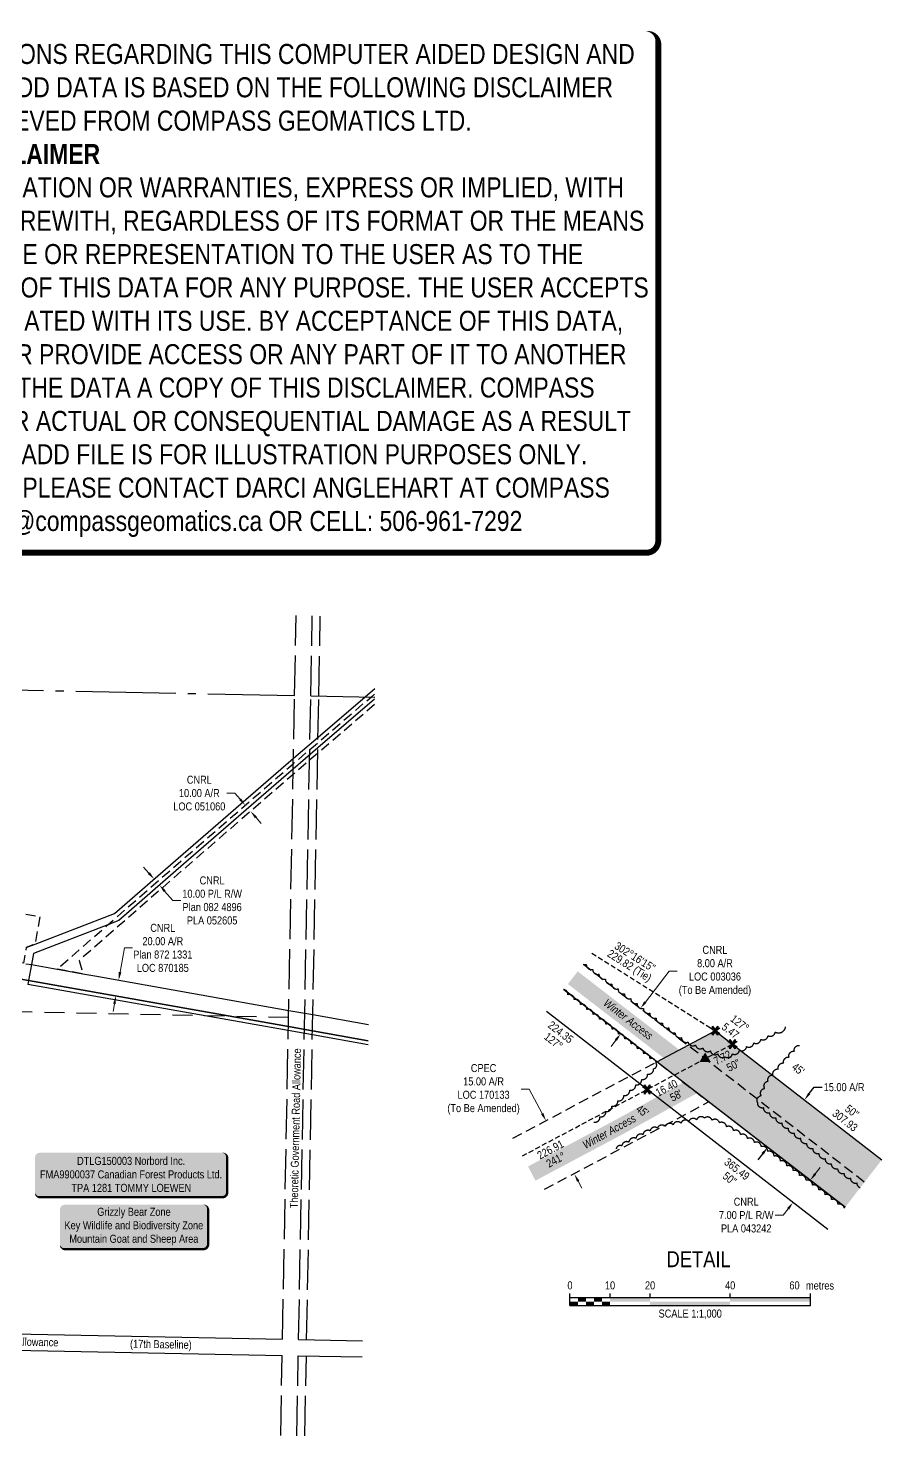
# Model space of a CAD drawing. Extents: x 412546 to 414954, y 6049740 to 6051498.
# Drawn here: x 413889 to 414954, y 6049740 to 6051498 of the extents above; entities that cross this region are included whole.
import ezdxf
from ezdxf.enums import TextEntityAlignment as Align

# ---------------------------------------------------------------- set-up
doc = ezdxf.new("R2010")
doc.units = 0
doc.header["$LTSCALE"] = 5
doc.header["$PDSIZE"] = 50
for name, pattern in [('0', [1, 1, 0]), ('foc-ACCESSROAD', [3.75, 2.5, -1.25]), ('foc-LSD', [8, 5, -3]), ('foc-QUARTERLINE', [33, 25, -3, 2, -3]), ('foc-TIELINE', [1.875, 1.25, -0.625]), ('foc-TRAV', [1.875, 1.25, -0.625]), ('foc-UNSURVEYED', [12.5, 10, -2.5])]:
    doc.linetypes.add(name, pattern=pattern)
doc.layers.get('Defpoints').update_dxf_attribs({"color": 9})
for name, color, linetype in [('AS-ROADS', 254, 'Continuous'), ('AS-WILDLIFE-BLOCK', 131, 'Continuous'), ('C-AR', 13, 'foc-ACCESSROAD'), ('DETAIL-T', 7, 'Continuous'), ('F-AR', 190, 'foc-ACCESSROAD'), ('F-RW', 190, 'Continuous'), ('F-WS', 190, 'foc-ACCESSROAD'), ('L-BD', 7, 'Continuous'), ('L-BD1', 253, 'Continuous'), ('L-MON', 1, 'Continuous'), ('L-QSEC', 8, 'foc-QUARTERLINE'), ('L-ROAD-T', 7, 'Continuous'), ('L-SEC', 7, 'Continuous'), ('L-SECTION-LSD', 7, 'foc-LSD'), ('L-TIE', 7, 'foc-TIELINE'), ('L-USEC', 7, 'foc-UNSURVEYED'), ('P-PROPOSED', 10, 'Continuous'), ('P-PROPOSED-H', 21, 'Continuous'), ('P-TRAV', 4, 'foc-TRAV'), ('P-TXT', 4, 'Continuous'), ('T-BUSH', 110, '0')]:
    doc.layers.add(name, color=color, linetype=linetype)
for name, color, linetype, lineweight in [('C-AR-T', 13, 'Continuous', 9), ('F-AR-T', 190, 'Continuous', 9), ('F-RW-T', 190, 'Continuous', 9), ('T-TEXT', 48, 'Continuous', 18)]:
    doc.layers.add(name, color=color, linetype=linetype, lineweight=lineweight)
doc.layers.add('DISCLAIMER', color=7, linetype='Continuous', plot=False)
doc.styles.add('80', font='ARIALN.TTF', dxfattribs={"height": 10})
doc.styles.add('80CG', font='ARIALN.TTF', dxfattribs={"height": 10})
doc.styles.add('80L', font='ARIALN.TTF', dxfattribs={"height": 10})
doc.dimstyles.new('Compass 5 000', dxfattribs={"dimscale": 5, "dimtxt": 9, "dimasz": 2, "dimexe": 0.2, "dimexo": 0.0625, "dimgap": 0.5, "dimtad": 0, "dimtih": 1, "dimtoh": 1, "dimzin": 0, "dimdsep": 46, "dimtxsty": '80CG', "dimcen": 0.1, "dimse1": 1, "dimse2": 1, "dimclrd": 256, "dimclrt": 256, "dimaunit": 1, "dimadec": 4, "dimazin": 0, "dimtfac": 0.06, "dimtofl": 0, "dimtmove": 0, "dimatfit": 1, "dimfxl": 0.2, "dimtolj": 1, "dimtzin": 0, "dimlwd": -1, "dimarcsym": 0})

# ---------------------------------------------------------------- blocks, each defined once
blk = doc.blocks.new('*D48')
at = {"layer": 'Defpoints', "color": 0, "transparency": 16777216}
for p in [(414854, 6050067.5), (414832.5, 6050039.9), (414843.5, 6050031.3)]:
    blk.add_point(p, dxfattribs=at)
at = {"layer": 'F-AR-T', "transparency": 16777216}
for p, q in [((414871.1, 6050066.9), (414877.2, 6050074.8)), ((414831.3, 6050015.5), (414821.3, 6050015.5)), ((414837.4, 6050023.4), (414831.3, 6050015.5))]:
    blk.add_line(p, q, dxfattribs=at)
for points in [[(414869.8, 6050067.9), (414872.4, 6050065.9), (414865, 6050059)], [(414836.1, 6050024.5), (414838.7, 6050022.4), (414843.5, 6050031.3)]]:
    blk.add_solid(points, dxfattribs=at)
at = {"layer": 'F-AR-T', "transparency": 16777216, "insert": (414785, 6050015.5), "char_height": 10, "attachment_point": 5, "style": '80CG'}
blk.add_mtext('\\A1;CNRL\\P7.00 P/L R/W\\PPLA 043242', dxfattribs=at)
blk = doc.blocks.new('*D47')
at = {"layer": 'Defpoints', "color": 0, "transparency": 16777216}
for p in [(414857.7, 6050159.5), (414881.9, 6050140.7), (414836, 6050081.5)]:
    blk.add_point(p, dxfattribs=at)
at = {"layer": 'P-TXT', "transparency": 16777216}
for p, q in [((414863.8, 6050167.4), (414869.9, 6050175.3)), ((414869.9, 6050175.3), (414879.9, 6050175.3)), ((414805.6, 6050092.3), (414799.5, 6050084.4))]:
    blk.add_line(p, q, dxfattribs=at)
for points in [[(414862.5, 6050168.4), (414865.1, 6050166.4), (414857.7, 6050159.5)], [(414804.3, 6050093.3), (414807, 6050091.3), (414811.8, 6050100.2)]]:
    blk.add_solid(points, dxfattribs=at)
at = {"layer": 'P-TXT', "transparency": 16777216, "insert": (414907.2, 6050175.3), "char_height": 10, "attachment_point": 5, "style": '80CG'}
blk.add_mtext('\\A1;15.00 A/R', dxfattribs=at)
blk = doc.blocks.new('STRIA')
blk.add_hatch(color=255).paths.add_polyline_path([(-0.04, 1.52), (-1.47, -0.87), (1.39, -0.87)])
blk = doc.blocks.new('STRIAA')
blk.add_blockref('STRIA', (0, 0))
blk = doc.blocks.new('STRIB')
at = {"color": 1}
blk.add_solid([(-1.12, -0.67), (-0.04, 1.13), (1.04, -0.67)], dxfattribs=at)
blk = doc.blocks.new('STRIBB')
blk.add_blockref('STRIB', (0, 0))
blk = doc.blocks.new('STRICC')
for name in ['STRIAA', 'STRIBB']:
    blk.add_blockref(name, (0, 0))
blk = doc.blocks.new('fdspike')
blk.add_blockref('STRICC', (0, 0))
blk = doc.blocks.new('TEMP')
h = blk.add_hatch(color=255)
h.dxf.hatch_style = 1
h.paths.add_polyline_path([(0, 0.25), (-0.67, 1.15), (-0.67, 0.67), (-1.15, 0.67), (-0.25, 0), (-1.15, -0.67), (-0.67, -0.67), (-0.67, -1.15), (0, -0.25), (0.67, -1.15), (0.67, -0.67), (1.15, -0.67), (0.25, 0), (1.15, 0.67), (0.67, 0.67), (0.67, 1.15)])
h.paths.add_polyline_path([(0.57, 0.85), (0.57, 0.57), (0.85, 0.57), (0.08, 0), (0.85, -0.57), (0.57, -0.57), (0.57, -0.85), (0, -0.08), (-0.57, -0.85), (-0.57, -0.57), (-0.85, -0.57), (-0.08, 0), (-0.85, 0.57), (-0.57, 0.57), (-0.57, 0.85), (0, 0.08)], flags=16)
h = blk.add_hatch(color=1)
h.dxf.hatch_style = 1
h.paths.add_polyline_path([(0, 0.08), (-0.57, 0.85), (-0.57, 0.57), (-0.85, 0.57), (-0.08, 0), (-0.85, -0.57), (-0.57, -0.57), (-0.57, -0.85), (0, -0.08), (0.57, -0.85), (0.57, -0.57), (0.85, -0.57), (0.08, 0), (0.85, 0.57), (0.57, 0.57), (0.57, 0.85)])
at = {"color": 1}
for p, q in [((-0.08, 0), (0.08, 0)), ((0, 0.08), (0, -0.08))]:
    blk.add_line(p, q, dxfattribs=at)
at = {"color": 255, "flags": 128}
blk.add_lwpolyline([(-0.25, 0), (-1.15, 0.67), (-0.67, 0.67), (-0.67, 1.15), (0, 0.25), (0.67, 1.15), (0.67, 0.67), (1.15, 0.67), (0.25, 0), (1.15, -0.67), (0.67, -0.67), (0.67, -1.15), (0, -0.25), (-0.67, -1.15), (-0.67, -0.67), (-1.15, -0.67)], close=True, dxfattribs=at)
at = {"color": 1, "flags": 128}
blk.add_lwpolyline([(-0.08, 0), (-0.85, 0.57), (-0.57, 0.57), (-0.57, 0.85), (0, 0.08), (0.57, 0.85), (0.57, 0.57), (0.85, 0.57), (0.08, 0), (0.85, -0.57), (0.57, -0.57), (0.57, -0.85), (0, -0.08), (-0.57, -0.85), (-0.57, -0.57), (-0.85, -0.57)], close=True, dxfattribs=at)
blk = doc.blocks.new('*D46')
at = {"layer": 'C-AR-T', "transparency": 16777216}
for p, q in [((414514.1, 6050172.7), (414504.1, 6050172.7)), ((414530.3, 6050142.3), (414514.1, 6050172.7)), ((414575.2, 6050057.9), (414579.9, 6050049))]:
    blk.add_line(p, q, dxfattribs=at)
for points in [[(414531.7, 6050143.1), (414528.8, 6050141.5), (414535, 6050133.5)], [(414576.7, 6050058.6), (414573.7, 6050057.1), (414570.5, 6050066.7)]]:
    blk.add_solid(points, dxfattribs=at)
at = {"layer": 'Defpoints', "color": 0, "transparency": 16777216}
for p in [(414517, 6050124), (414570.5, 6050066.7), (414552.6, 6050057.1)]:
    blk.add_point(p, dxfattribs=at)
at = {"layer": 'C-AR-T', "transparency": 16777216, "insert": (414457.1, 6050172.7), "char_height": 10, "attachment_point": 5, "style": '80CG'}
blk.add_mtext('\\A1;CPEC\\P15.00 A/R\\PLOC 170133\\P(To Be Amended)', dxfattribs=at)
blk = doc.blocks.new('*D49')
at = {"layer": 'Defpoints', "color": 0, "transparency": 16777216}
for p in [(414635.3, 6050287.5), (414653, 6050273.8), (414610.7, 6050255.8)]:
    blk.add_point(p, dxfattribs=at)
at = {"layer": 'F-AR-T', "transparency": 16777216}
for p, q in [((414659.1, 6050281.7), (414689, 6050320.4)), ((414689, 6050320.4), (414699, 6050320.4)), ((414622.3, 6050234.2), (414616.2, 6050226.3))]:
    blk.add_line(p, q, dxfattribs=at)
for points in [[(414657.8, 6050282.7), (414660.4, 6050280.7), (414653, 6050273.8)], [(414621, 6050235.2), (414623.6, 6050233.2), (414628.4, 6050242.1)]]:
    blk.add_solid(points, dxfattribs=at)
at = {"layer": 'F-AR-T', "transparency": 16777216, "insert": (414746, 6050320.4), "char_height": 10, "attachment_point": 5, "style": '80CG'}
blk.add_mtext('\\A1;CNRL\\P8.00 A/R\\PLOC 003036\\P(To Be Amended)', dxfattribs=at)
blk = doc.blocks.new('*D56')
at = {"layer": 'Defpoints', "color": 0, "transparency": 16777216}
for p in [(414166.2, 6050520), (414081.3, 6050459.7), (414087.8, 6050452.1)]:
    blk.add_point(p, dxfattribs=at)
at = {"layer": 'F-AR-T', "transparency": 16777216}
for p, q in [((414146.5, 6050542.7), (414136.5, 6050542.7)), ((414153.1, 6050535.2), (414146.5, 6050542.7)), ((414172.7, 6050512.5), (414179.3, 6050504.9))]:
    blk.add_line(p, q, dxfattribs=at)
for points in [[(414154.3, 6050536.2), (414151.8, 6050534.1), (414159.6, 6050527.6)], [(414174, 6050513.6), (414171.5, 6050511.4), (414166.2, 6050520)]]:
    blk.add_solid(points, dxfattribs=at)
at = {"layer": 'F-AR-T', "transparency": 16777216, "insert": (414102.2, 6050542.7), "char_height": 10, "attachment_point": 5, "style": '80CG'}
blk.add_mtext('\\A1;CNRL\\P10.00 A/R\\PLOC 051060', dxfattribs=at)
blk = doc.blocks.new('*D57')
at = {"layer": 'Defpoints', "color": 0, "transparency": 16777216}
for p in [(414001.5, 6050309), (414032.4, 6050303.5), (414028.9, 6050283.9)]:
    blk.add_point(p, dxfattribs=at)
at = {"layer": 'F-AR-T', "transparency": 16777216}
for p, q in [((414003.2, 6050318.9), (414008.6, 6050349.3)), ((414008.6, 6050349.3), (414018.6, 6050349.3)), ((413996.2, 6050279.5), (413994.5, 6050269.7))]:
    blk.add_line(p, q, dxfattribs=at)
for points in [[(414001.6, 6050319.2), (414004.9, 6050318.6), (414001.5, 6050309)], [(413994.6, 6050279.8), (413997.9, 6050279.2), (413998, 6050289.4)]]:
    blk.add_solid(points, dxfattribs=at)
at = {"layer": 'F-AR-T', "transparency": 16777216, "insert": (414056.6, 6050349.3), "char_height": 10, "attachment_point": 5, "style": '80CG'}
blk.add_mtext('\\A1;CNRL\\P20.00 A/R\\PPlan 872 1331\\PLOC 870185', dxfattribs=at)
blk = doc.blocks.new('*U38')
h = blk.add_hatch(color=255)
edge = h.paths.add_edge_path()
edge.add_line((-114, -28.5), (114, -28.5))
edge.add_arc((114, -22.5), 6, 270, 360)
edge.add_line((120, -22.5), (120, 21))
edge.add_arc((114, 21), 6, 0, 90)
edge.add_line((114, 27), (-114, 27))
edge.add_arc((-114, 21), 6, 90, 180)
edge.add_line((-120, 21), (-120, -22.5))
edge.add_arc((-114, -22.5), 6, 180, 270)
at = {"color": 44, "flags": 128}
blk.add_lwpolyline([(-114, -28.5, 3, 3, 0), (114, -28.5, 3, 3, 0.414214), (120, -22.5, 3, 3, 0), (120, 21, 3, 0, 0.414214), (114, 27, 0, 0, 0), (-114, 27, 0, 0, 0.414214), (-120, 21, 0, 0, 0), (-120, -22.5, 0, 3, 0.414214)], format="xyseb", close=True, dxfattribs=at)
at = {"color": 44, "style": '80'}
blk.add_attdef('ENTER_TEXT_001', (-36, -5), '', height=10, dxfattribs=at)
blk = doc.blocks.new('*D58')
at = {"layer": 'Defpoints', "color": 0, "transparency": 16777216}
for p in [(414035.5, 6050426.4), (414042.1, 6050418.8), (414052.4, 6050427.8)]:
    blk.add_point(p, dxfattribs=at)
at = {"layer": 'F-RW-T', "transparency": 16777216}
for p, q in [((414039.2, 6050442.8), (414032.6, 6050450.4)), ((414058.9, 6050420.3), (414069.1, 6050408.6)), ((414069.1, 6050408.6), (414079.1, 6050408.6))]:
    blk.add_line(p, q, dxfattribs=at)
for points in [[(414040.5, 6050443.9), (414037.9, 6050441.7), (414045.8, 6050435.3)], [(414060.2, 6050421.3), (414057.7, 6050419.2), (414052.4, 6050427.8)]]:
    blk.add_solid(points, dxfattribs=at)
at = {"layer": 'F-RW-T', "transparency": 16777216, "insert": (414118.2, 6050408.6), "char_height": 10, "attachment_point": 5, "style": '80CG'}
blk.add_mtext('\\A1;CNRL\\P10.00 P/L R/W\\PPlan 082 4896\\PPLA 052605', dxfattribs=at)
blk = doc.blocks.new('*U61')
h = blk.add_hatch(color=255)
edge = h.paths.add_edge_path()
edge.add_line((-86.5, -28.5), (86.5, -28.5))
edge.add_arc((86.5, -22.5), 6, 270, 360)
edge.add_line((92.5, -22.5), (92.5, 21))
edge.add_arc((86.5, 21), 6, 0, 90)
edge.add_line((86.5, 27), (-86.5, 27))
edge.add_arc((-86.5, 21), 6, 90, 180)
edge.add_line((-92.5, 21), (-92.5, -22.5))
edge.add_arc((-86.5, -22.5), 6, 180, 270)
at = {"color": 131, "flags": 128}
blk.add_lwpolyline([(-86.5, -28.5, 3, 3, 0), (86.5, -28.5, 3, 3, 0.414214), (92.5, -22.5, 3, 3, 0), (92.5, 21, 3, 0, 0.414214), (86.5, 27, 0, 0, 0), (-86.5, 27, 0, 0, 0.414214), (-92.5, 21, 0, 0, 0), (-92.5, -22.5, 0, 3, 0.414214)], format="xyseb", close=True, dxfattribs=at)
at = {"color": 131, "style": '80'}
blk.add_attdef('ENTER_TEXT_001', (-36, -5), '', height=10, dxfattribs=at)
blk = doc.blocks.new('*U34')
at = {"color": 0}
for p, q in [((-150, 0), (-150, 15)), ((-150, 10), (150.2, 10)), ((-150, 0), (150.2, 0)), ((-100, 10), (-100, 15)), ((-50, 10), (-50, 15)), ((50, 10), (50, 15)), ((150.2, 0), (150.2, 15))]:
    blk.add_line(p, q, dxfattribs=at)
for points in [[(-150, 5), (-140, 5), (-150, 0), (-140, 0)], [(-140, 10), (-130, 10), (-140, 5), (-130, 5)], [(-130, 5), (-120, 5), (-130, 0), (-120, 0)], [(-120, 10), (-110, 10), (-120, 5), (-110, 5)], [(-110, 5), (-100, 5), (-110, 0), (-100, 0)], [(-100, 10), (-50, 10), (-100, 5), (-50, 5)], [(-50, 5), (50, 5), (-50, 0), (50, 0)], [(50, 10), (150.2, 10), (50, 5), (150.2, 5)]]:
    blk.add_solid(points, dxfattribs=at)
at = {"color": 0, "style": '80'}
blk.add_text('metres', height=10, dxfattribs=at).set_placement((162.2, 20), align=Align.CENTER)
at = {"color": 0, "char_height": 10, "style": '80'}
for s, insert, attachment_point in [('0', (-150, 30.2), 2), ('10', (-100, 30.2), 2), ('20', (-50, 30.2), 2), ('40', (50, 30.2), 2), ('60', (136.7, 30.2), 3), ('SCALE 1:1,000', (0.1, -5), 2)]:
    blk.add_mtext(s, dxfattribs=dict(at, insert=insert, attachment_point=attachment_point))
blk = doc.blocks.new('Disclaimer_Legal')
at = {"layer": 'DISCLAIMER', "color": 254, "flags": 128}
blk.add_lwpolyline([(-3612.9, -1104.6, 37.5, 37.5, 0), (4096.1, -1104.6, 37.5, 37.5, 0.414214), (4171.1, -1029.6, 37.5, 37.5, 0), (4171.1, 2078.7, 37.5, 0, 0.414214), (4096.1, 2153.7, 0, 0, 0), (-3612.9, 2153.7, 0, 0, 0.414214), (-3687.9, 2078.7, 0, 0, 0), (-3687.9, -1029.6, 0, 37.5, 0.414214)], format="xyseb", close=True, dxfattribs=at)
at = {"layer": 'DISCLAIMER', "color": 254, "insert": (241.6, 533.9), "char_height": 125, "width": 7717.568, "attachment_point": 5, "style": '80'}
blk.add_mtext('NOTICE TO THE CORPORATION, PERSON &/OR PERSONS REGARDING THIS COMPUTER AIDED DESIGN AND DRAFTING (CADD) FILES. ACCEPTANCE OF THE CADD DATA IS BASED ON THE FOLLOWING DISCLAIMER WHICH COVERS ALL CADD DATA RECIEVED FROM COMPASS GEOMATICS LTD.\\P{\\fArial Narrow|b1|i0|c0|p34;DISCLAIMER}\\PCOMPASS GEOMATICS LTD. MAKES NO REPRESENTATION OR WARRANTIES, EXPRESS OR IMPLIED, WITH RESPECT TO THE REUSE OF THE DATA PROVIDED HEREWITH, REGARDLESS OF ITS FORMAT OR THE MEANS OF ITS TRANSMISSION. THERE IS NO GUARANTEE OR REPRESENTATION TO THE USER AS TO THE ACCURACY, CURRENCY, SUITABILITY OR RELIABILITY OF THIS DATA FOR ANY PURPOSE. THE USER ACCEPTS THE DATA "AS IS", AND ASSUMES ALL RISKS ASSOCIATED WITH ITS USE. BY ACCEPTANCE OF THIS DATA, THE USER AGREES NOT TO TRANSMIT THIS DATA OR PROVIDE ACCESS OR ANY PART OF IT TO ANOTHER PARTY UNLESS THE USER SHALL INCLUDE WITH THE DATA A COPY OF THIS DISCLAIMER. COMPASS GEOMATICS LTD. ASSUMES NO RESPONSIBILITY FOR ACTUAL OR CONSEQUENTIAL DAMAGE AS A RESULT OF ANY USER\'S RELIANCE ON THIS DATA. THIS CADD FILE IS FOR ILLUSTRATION PURPOSES ONLY.\\PIF YOU REQUIRE MORE ACCURATE INFORMATION, PLEASE CONTACT DARCI ANGLEHART AT COMPASS GEOMATICS LTD. VIA EMAIL: darci.anglehart@compassgeomatics.ca OR CELL: 506-961-7292', dxfattribs=at)

msp = doc.modelspace()

# ---------------------------------------------------------------- hatches: boundary and pattern name
at = {"layer": 'P-PROPOSED-H'}
h = msp.add_hatch(color=256, dxfattribs=at)
h.dxf.hatch_style = 1
h.paths.add_polyline_path([(414908.374, 6050025.253), (414673.473, 6050207.203), (414746.146, 6050245.876), (414954.341, 6050084.589)])

# ---------------------------------------------------------------- linework, layer by layer
at = {"layer": 'AS-ROADS', "const_width": 19.991, "flags": 128}
for points in [[(414733.12, 6050184.595), (414668.93, 6050234.58), (414568.519, 6050312.079)], [(414517.237, 6050067.452), (414628.546, 6050126.683), (414733.12, 6050184.595), (414770.065, 6050154.71), (414882.51, 6050063.41), (414917.544, 6050037.089)]]:
    msp.add_lwpolyline(points, dxfattribs=at)
at = {"layer": 'C-AR', "flags": 128}
for points in [[(414581.662, 6050329.045), (414932.916, 6050056.933)], [(414673.473, 6050207.203), (414557.13, 6050297.378)], [(414493.76, 6050111.569), (414673.473, 6050207.203), (414738.454, 6050156.861), (414528.978, 6050045.389)]]:
    msp.add_lwpolyline(points, dxfattribs=at)
at = {"layer": 'F-AR', "flags": 128}
msp.add_lwpolyline([(414320.971, 6050653.262), (414250.016, 6050592.418), (414220.124, 6050566.784), (414219.352, 6050566.115), (414085.714, 6050450.3), (413952.261, 6050333.624), (413956.895, 6050316.963), (413934.243, 6050320.988), (413924.579, 6050322.705), (413988.125, 6050378.263), (414079.149, 6050457.842), (414213.594, 6050574.357), (414219.605, 6050579.512), (414250.269, 6050605.807), (414316.581, 6050662.671), (414321.223, 6050666.652)], dxfattribs=at)
at = {"layer": 'F-RW', "flags": 128}
for points in [[(413886.139, 6050349.801), (413897.037, 6050353.989), (413996.428, 6050392.158), (414075.868, 6050461.609), (414210.331, 6050578.14), (414219.731, 6050586.2), (414250.395, 6050612.496), (414309.081, 6050662.821), (414321.35, 6050673.342)], [(414321.097, 6050659.957), (414250.142, 6050599.112), (414219.479, 6050572.818), (414216.859, 6050570.571), (414082.431, 6050454.07), (414001.672, 6050383.465), (413988.125, 6050378.263), (413894.992, 6050342.495), (413892.486, 6050328.41), (413888.984, 6050308.725), (413888.109, 6050303.805)], [(413885.631, 6050329.63), (413892.486, 6050328.41), (413924.579, 6050322.705), (413934.243, 6050320.988), (413956.895, 6050316.963), (413971.942, 6050314.289), (414213.788, 6050271.324), (414243.854, 6050265.982), (414313.428, 6050253.621)], [(414313.046, 6050233.387), (414243.472, 6050245.748), (414213.406, 6050251.089), (413888.984, 6050308.725), (413879.142, 6050310.475)]]:
    msp.add_lwpolyline(points, dxfattribs=at)
at = {"layer": 'F-RW'}
for points in [[(413879.142, 6050310.475), (413888.984, 6050308.725), (414213.406, 6050251.089), (414243.472, 6050245.748), (414313.046, 6050233.387)], [(414312.95, 6050228.327), (414243.377, 6050240.687), (414213.311, 6050246.029), (413888.109, 6050303.805)], [(414557.176, 6050297.437), (414908.43, 6050025.325)], [(414887.005, 6049997.668), (414535.751, 6050269.781)]]:
    msp.add_lwpolyline(points, dxfattribs=at)
at = {"layer": 'F-WS', "flags": 128}
msp.add_lwpolyline([(413903.048, 6050388.246), (413897.037, 6050353.989), (413886.139, 6050349.801), (413882.644, 6050330.158), (413832.257, 6050339.116), (413830.044, 6050339.51), (413697.664, 6050363.158), (413658.026, 6050370.238), (413655.007, 6050370.777), (413665.51, 6050430.176), (413903.048, 6050388.246)], close=True, dxfattribs=at)
at = {"layer": 'L-QSEC'}
for p, q in [((413452.928, 6050679.844), (414221.211, 6050664.581)), ((414241.314, 6050664.18), (414321.147, 6050662.584))]:
    msp.add_line(p, q, dxfattribs=at)
at = {"layer": 'L-SEC'}
for p, q in [((413402.911, 6049876.337), (414206.052, 6049860.385)), ((413402.512, 6049856.233), (414205.652, 6049840.281)), ((414226.136, 6049859.986), (414305.968, 6049858.402)), ((414225.756, 6049839.882), (414305.589, 6049838.298))]:
    msp.add_line(p, q, dxfattribs=at)
at = {"layer": 'L-SECTION-LSD', "flags": 128}
msp.add_lwpolyline([(414213.631, 6050262.483), (413410.552, 6050278.435)], dxfattribs=at)
at = {"layer": 'L-TIE'}
msp.add_line((414592.429, 6050342.944), (414746.146, 6050245.876), dxfattribs=at)
at = {"layer": 'L-USEC'}
for p, q in [((414221.211, 6050664.581), (414223.097, 6050764.519)), ((414241.315, 6050664.202), (414243.201, 6050764.12)), ((414251.367, 6050664.012), (414253.253, 6050763.92)), ((414206.032, 6049860.385), (414221.211, 6050664.581)), ((414226.136, 6049859.986), (414241.315, 6050664.202)), ((414236.188, 6049859.787), (414251.367, 6050664.012)), ((414203.767, 6049740.343), (414205.652, 6049840.281)), ((414223.871, 6049739.943), (414225.757, 6049839.902)), ((414233.923, 6049739.743), (414235.809, 6049839.712))]:
    msp.add_line(p, q, dxfattribs=at)
at = {"layer": 'P-PROPOSED', "flags": 128}
msp.add_lwpolyline([(414908.374, 6050025.253), (414673.473, 6050207.203), (414746.146, 6050245.876), (414954.341, 6050084.589)], dxfattribs=at)
at = {"layer": 'P-TRAV', "flags": 128}
msp.add_lwpolyline([(414505.5, 6050089.509), (414767.806, 6050229.095)], dxfattribs=at)
at = {"layer": 'T-BUSH', "flags": 128}
for points in [[(414581.472, 6050328.799, 0.16467253), (414585.383, 6050328.71, 0.52056705), (414593.302, 6050322.609, 0.52056705), (414601.22, 6050316.509, 0.52056705), (414609.139, 6050310.409, 0.52056705), (414617.057, 6050304.309, 0.52056705), (414624.975, 6050298.209, 0.52056705), (414632.894, 6050292.109, 0.52056705), (414640.812, 6050286.009, 0.52056705), (414648.731, 6050279.909, 0.52056705), (414656.649, 6050273.809, 0.52056705), (414664.567, 6050267.709, 0.52056705), (414672.486, 6050261.609, 0.52056705), (414680.404, 6050255.509, 0.52056705), (414688.323, 6050249.409, 0.52056705), (414696.241, 6050243.309, 0.52056705), (414704.159, 6050237.209, 0.52056705), (414712.37, 6050231.622, 0.52056705), (414721.66, 6050227.933, 0.52056705), (414730.95, 6050224.245, 0.52056705), (414740.24, 6050220.557, 0.52056705), (414749.531, 6050216.868, 0.52056705), (414758.821, 6050213.18, 0.52056705), (414767.765, 6050216.938, 0.52056705), (414776.673, 6050221.471, 0.52056705), (414785.582, 6050226.005, 0.52056705), (414794.49, 6050230.539, 0.52056705), (414803.398, 6050235.073, 0.52056705), (414812.306, 6050239.607, 0.52056705), (414821.215, 6050244.14, 0.52056705), (414834.245, 6050250.772)], [(414594.852, 6050131.771, 0.52056705), (414602.304, 6050138.432, 0.52056705), (414609.757, 6050145.093, 0.52056705), (414617.209, 6050151.755, 0.52056705), (414624.661, 6050158.416, 0.52056705), (414632.114, 6050165.078, 0.52056705), (414639.566, 6050171.739, 0.52056705), (414647.018, 6050178.401, 0.52056705), (414654.471, 6050185.062, 0.52056705), (414661.923, 6050191.724, 0.52056705), (414669.375, 6050198.385, 0.52056705), (414672.775, 6050204.909, 0.52056705), (414664.89, 6050211.051, 0.52056705), (414657.004, 6050217.193, 0.52056705), (414649.118, 6050223.336, 0.52056705), (414641.232, 6050229.478, 0.52056705), (414633.346, 6050235.62, 0.52056705), (414625.46, 6050241.762, 0.52056705), (414617.575, 6050247.904, 0.52056705), (414609.689, 6050254.046, 0.52056705), (414601.803, 6050260.188, 0.52056705), (414593.917, 6050266.33, 0.52056705), (414586.031, 6050272.473, 0.52056705), (414578.145, 6050278.615, 0.52056705), (414570.26, 6050284.757, 0.52056705), (414562.374, 6050290.899, 0.39267877), (414557.041, 6050297.263, 0.39267877)], [(414927.207, 6050049.564, -0.30389461), (414923.605, 6050055.319, -0.52056705), (414915.598, 6050061.302, -0.52056705), (414907.59, 6050067.284, -0.52056705), (414899.583, 6050073.267, -0.52056705), (414891.657, 6050079.354, -0.52056705), (414883.953, 6050085.722, -0.52056705), (414876.249, 6050092.09, -0.52056705), (414868.544, 6050098.459, -0.52056705), (414860.84, 6050104.827, -0.52056705), (414853.135, 6050111.195, -0.52056705), (414845.431, 6050117.563, -0.52056705), (414837.727, 6050123.932, -0.52056705), (414830.022, 6050130.3, -0.52056705), (414822.318, 6050136.668, -0.52056705), (414814.614, 6050143.036, -0.52056705), (414806.909, 6050149.405, -0.52056705), (414799.363, 6050155.808, -0.52056705), (414803.675, 6050164.825, -0.52056705), (414807.988, 6050173.842, -0.52056705), (414812.3, 6050182.86, -0.52056705), (414818.488, 6050190.629, -0.52056705), (414825.146, 6050198.084, -0.52056705), (414831.804, 6050205.539, -0.52056705), (414838.462, 6050212.994, -0.52056705), (414845.121, 6050220.449, -0.52056705), (414851.442, 6050227.527)], [(414907.575, 6050024.221, 0.45588456), (414899.673, 6050028.956, 0.52056705), (414891.682, 6050034.96, 0.52056705), (414883.69, 6050040.963, 0.52056705), (414875.698, 6050046.967, 0.52056705), (414867.71, 6050052.976, 0.52056705), (414859.731, 6050058.996, 0.52056705), (414851.751, 6050065.016, 0.52056705), (414843.772, 6050071.036, 0.52056705), (414835.793, 6050077.056, 0.52056705), (414827.813, 6050083.076, 0.52056705), (414819.834, 6050089.096, 0.52056705), (414811.854, 6050095.116, 0.52056705), (414803.875, 6050101.136, 0.52056705), (414795.313, 6050106.267, 0.52056705), (414786.612, 6050111.187, 0.52056705), (414777.911, 6050116.107, 0.52056705), (414769.21, 6050121.028, 0.52056705), (414760.509, 6050125.948, 0.52056705), (414751.8, 6050130.848, 0.52056705), (414742.334, 6050134.059, 0.52056705), (414732.839, 6050136.786, 0.52056705), (414723.061, 6050134.714, 0.52056705), (414713.282, 6050132.643, 0.52056705), (414703.504, 6050130.571, 0.52056705), (414693.725, 6050128.499, 0.52056705), (414683.947, 6050126.428, 0.52056705), (414674.168, 6050124.356, 0.52056705), (414664.932, 6050120.801, 0.52056705), (414656.122, 6050116.079, 0.52056705), (414647.312, 6050111.357, 0.52056705), (414638.502, 6050106.635, 0.52056705), (414629.692, 6050101.914, 0.52056705), (414622.617, 6050098.122)]]:
    msp.add_lwpolyline(points, format="xyb", dxfattribs=at)

# ---------------------------------------------------------------- block references
ref = msp.add_blockref('*U38', (414016.982, 6050066.385))
ref.add_attrib('ENTER_TEXT_001', 'DTLG150003 Norbord Inc.', (413949.543, 6050078.225), dxfattribs={"color": 44, "height": 10, "style": '80'})
ref.add_attrib('ENTER_TEXT_002', 'FMA9900037 Canadian Forest Products Ltd.', (413903.315, 6050061.381), dxfattribs={"color": 44, "height": 10, "style": '80'})
ref.add_attrib('ENTER_TEXT_003', 'TPA 1281 TOMMY LOEWEN', (413942.514, 6050044.537), dxfattribs={"color": 44, "height": 10, "style": '80'})
at = {"layer": 'AS-WILDLIFE-BLOCK'}
ref = msp.add_blockref('*U61', (414020.646, 6050001.494), dxfattribs=at)
ref.add_attrib('ENTER_TEXT_001', 'Grizzly Bear Zone', (413974.735, 6050014.634), dxfattribs={"layer": '0', "color": 131, "height": 10, "style": '80'})
ref.add_attrib('ENTER_TEXT_002', 'Key Wildlife and Biodiversity Zone', (413933.872, 6049997.797), dxfattribs={"layer": '0', "color": 131, "height": 10, "style": '80'})
ref.add_attrib('ENTER_TEXT_003', 'Mountain Goat and Sheep Area', (413939.899, 6049980.953), dxfattribs={"layer": '0', "color": 131, "height": 10, "style": '80'})
at = {"layer": 'C-AR', "xscale": 0.2, "yscale": 0.2, "zscale": 0.2}
msp.add_blockref('Disclaimer_Legal', (413841.002, 6051063.881), dxfattribs=at)
at = {"layer": 'DETAIL-T'}
msp.add_blockref('*U34', (414714.971, 6049902.509), dxfattribs=at)
at = {"layer": 'L-MON', "xscale": 4.997797999999993, "yscale": 4.997797999999993, "zscale": 4.997797999999993}
for name, p in [('TEMP', (414746.146, 6050245.876)), ('TEMP', (414767.806, 6050229.095)), ('fdspike', (414733.943, 6050211.075)), ('TEMP', (414661.377, 6050172.459))]:
    msp.add_blockref(name, p, dxfattribs=at)

# ---------------------------------------------------------------- texts
at = {"layer": 'DETAIL-T', "color": 3, "insert": (414725.631, 6049960.457), "char_height": 20, "width": 223.85802, "attachment_point": 5, "style": '80CG'}
msp.add_mtext('DETAIL', dxfattribs=at)
at = {"layer": 'L-BD', "style": '80L'}
for s, height, rotation, p in [('229.82 (Tie)', 9.9956, 327.7286, (414638.653, 6050326.158)), ("302°16'15''", 9.9956, 327.7286, (414646.258, 6050338.202)), ('224.35', 9.9956, 322.2355, (414553.339, 6050244.144)), ('127°', 9.9956, 322.2355, (414544.616, 6050232.883)), ('50"', 9.9956, 28.0197, (414768.908, 6050202.725)), ('16.40', 9.9956, 28.0197, (414685.551, 6050174.389)), ("58'", 9.9956, 28.0197, (414697.354, 6050164.905)), ("45'", 9.9956, 322.2355, (414655.372, 6050145.647)), ('226.91', 9.9912, 28.0197, (414540.598, 6050097.397)), ('241°', 9.9912, 28.0197, (414547.287, 6050084.828)), ('365.49', 9.9956, 322.2355, (414773.515, 6050073.089)), ('50"', 9.9956, 322.2355, (414764.333, 6050061.236))]:
    msp.add_text(s, height=height, rotation=rotation, dxfattribs=at).set_placement(p, align=Align.MIDDLE)
at = {"layer": 'L-BD', "insert": (414753.088, 6050216.714), "char_height": 9.9956, "width": 21.84345, "attachment_point": 2, "rotation": 28.0197, "style": '80L', "bg_fill": 1, "box_fill_scale": 1.15, "bg_fill_color": 21, "bg_fill_transparency": 0}
msp.add_mtext('7.72', dxfattribs=at)
at = {"layer": 'L-BD1', "style": '80L'}
for s, p in [('127°', (414777.16, 6050255.238)), ('5.47', (414765.256, 6050245.73)), ("45'", (414849.892, 6050198.046)), ("50''", (414917.178, 6050145.147)), ('307.93', (414908.455, 6050133.887))]:
    msp.add_text(s, height=9.9956, rotation=322.2355, dxfattribs=at).set_placement(p, align=Align.MIDDLE)
at = {"layer": 'L-ROAD-T', "style": '80L'}
for s, rotation, p in [('Theoretic Government Road Allowance', 88.856077, (414222.211, 6050123.892)), ('Government Road Allowance', 358.860633, (413851.742, 6049857.937)), ('(17th Baseline)', 358.860633, (414054.239, 6049854.18))]:
    msp.add_text(s, height=9.9956, rotation=rotation, dxfattribs=at).set_placement(p, align=Align.MIDDLE_CENTER)
at = {"layer": 'T-TEXT', "char_height": 9.9956, "attachment_point": 1, "style": '80L'}
for insert, rotation in [((414611.371, 6050286.862), 322.338424), ((414578.824, 6050106.25), 28.977091)]:
    msp.add_mtext_dynamic_manual_height_columns('\\pi0.7659;{\\fArial Narrow|b0|i1|c0|p34;Winter Access}', width=73.25326, gutter_width=49.978, heights=[0], dxfattribs=dict(at, insert=insert, rotation=rotation))

# ---------------------------------------------------------------- dimensions: what is measured, and where the dimension line sits
at = {"layer": 'C-AR-T'}
dim = msp.add_linear_dim(base=(414570.52, 6050066.689), p1=(414517.041, 6050123.958), p2=(414552.592, 6050057.149), angle=298.019187, text='CPEC\\P15.00 A/R\\PLOC 170133\\P(To Be Amended)', dimstyle='Compass 5 000', dxfattribs=at)
dim.commit()
dim.dimension.update_dxf_attribs({"geometry": '*D46', "text_midpoint": (414457.101, 6050172.683), "dimtype": 161})
at = {"layer": 'F-AR-T'}
for base, p1, p2, angle, text, picture, middle in [((414166.184, 6050520.038), (414081.285, 6050459.693), (414087.834, 6050452.137), 310.913313, 'CNRL\\P10.00 A/R\\PLOC 051060', '*D56', (414102.246, 6050542.708)), ((414001.473, 6050309.043), (414028.907, 6050283.867), (414032.404, 6050303.548), 79.92618, 'CNRL\\P20.00 A/R\\PPlan 872 1331\\PLOC 870185', '*D57', (414056.571, 6050349.294)), ((414652.961, 6050273.811), (414610.723, 6050255.839), (414635.265, 6050287.519), 52.235461, 'CNRL\\P8.00 A/R\\PLOC 003036\\P(To Be Amended)', '*D49', (414746.041, 6050320.364)), ((414843.543, 6050031.337), (414853.978, 6050067.532), (414832.534, 6050039.872), 232.215441, 'CNRL\\P7.00 P/L R/W\\PPLA 043242', '*D48', (414785.038, 6050015.531))]:
    dim = msp.add_linear_dim(base=base, p1=p1, p2=p2, angle=angle, text=text, dimstyle='Compass 5 000', dxfattribs=at)
    dim.commit()
    dim.dimension.update_dxf_attribs({"geometry": picture, "text_midpoint": middle, "dimtype": 161})
at = {"layer": 'F-RW-T'}
dim = msp.add_linear_dim(base=(414052.36, 6050427.78), p1=(414035.548, 6050426.359), p2=(414042.127, 6050418.834), angle=311.162219, text='CNRL\\P10.00 P/L R/W\\PPlan 082 4896\\PPLA 052605', dimstyle='Compass 5 000', dxfattribs=at)
dim.commit()
dim.dimension.update_dxf_attribs({"geometry": '*D58', "text_midpoint": (414118.18, 6050408.64), "dimtype": 161})
at = {"layer": 'P-TXT'}
dim = msp.add_linear_dim(base=(414857.678, 6050159.473), p1=(414835.956, 6050081.47), p2=(414881.867, 6050140.734), angle=52.235461, text='15.00 A/R', dimstyle='Compass 5 000', dxfattribs=at)
dim.commit()
dim.dimension.update_dxf_attribs({"geometry": '*D47', "text_midpoint": (414907.209, 6050175.283), "dimtype": 161})

doc.saveas('drawing.dxf')
